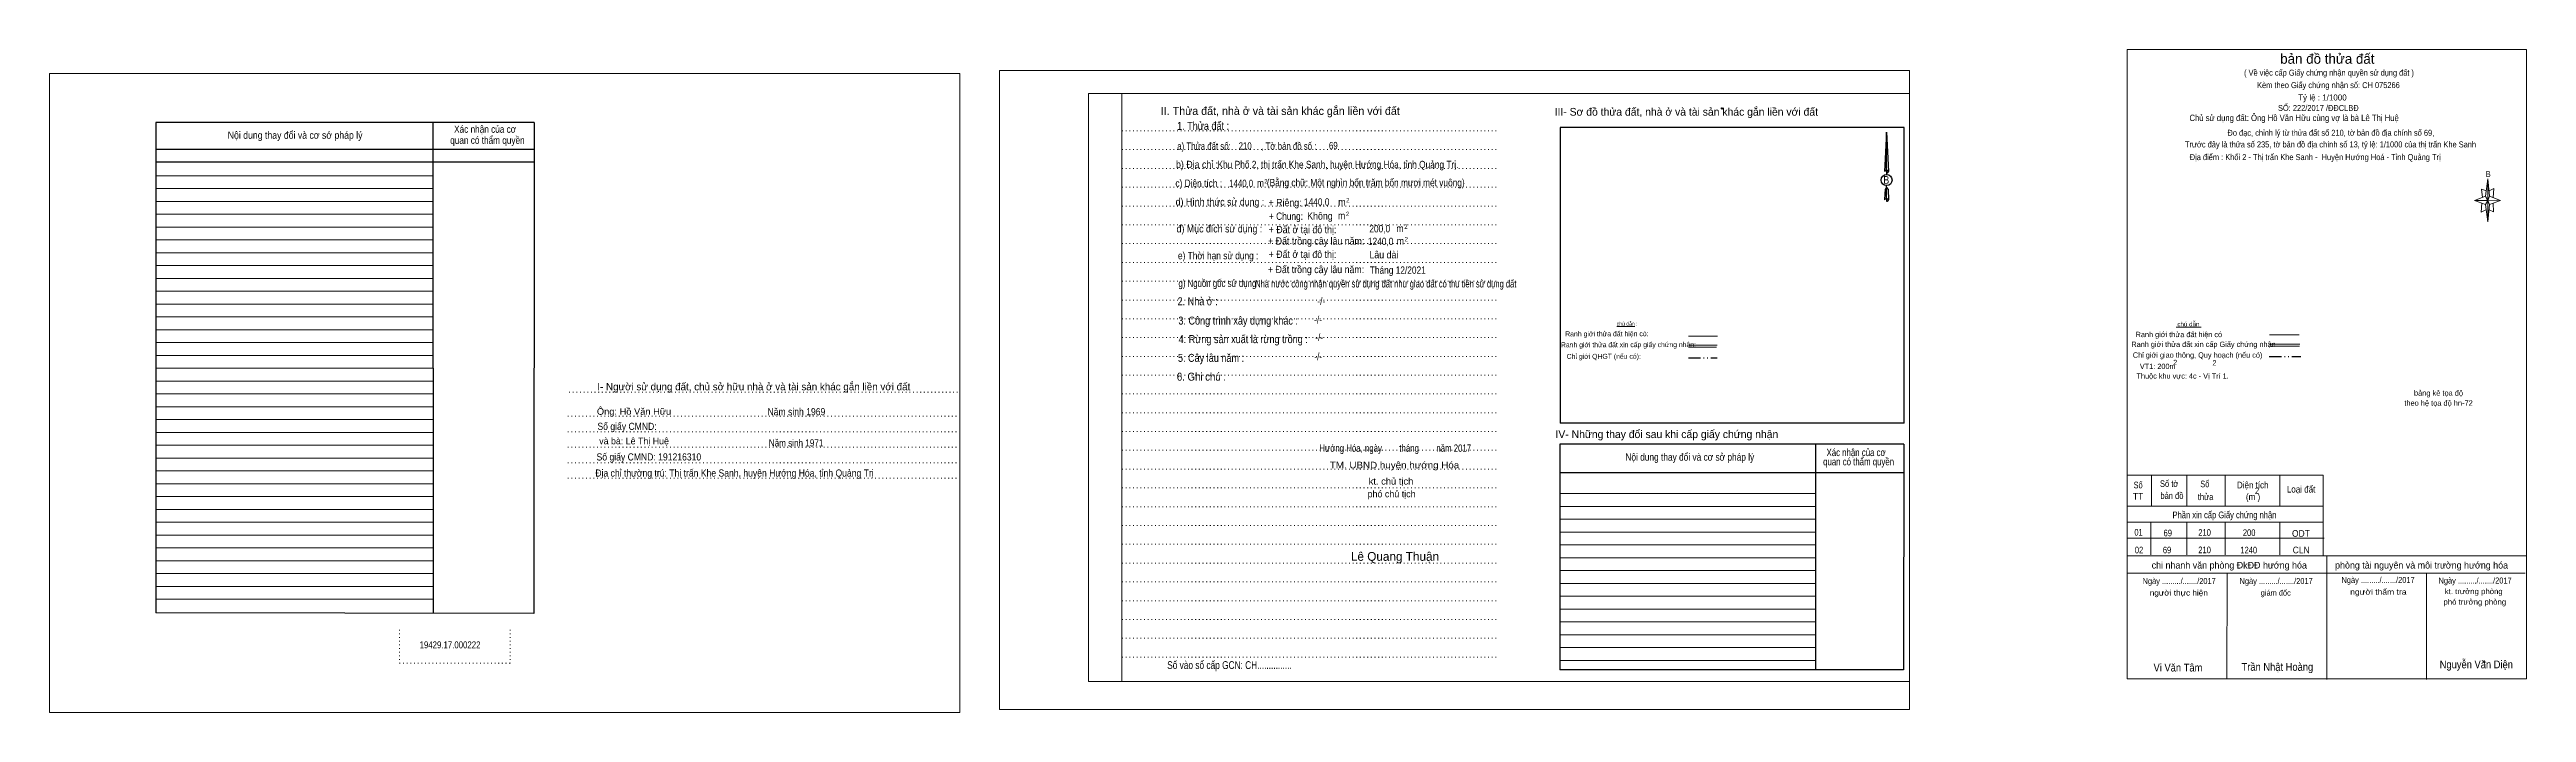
# Model space of a CAD drawing. Header units: metres. Extents: x 549272 to 551461, y 1838244 to 1839012.
# Drawn here: x 549272 to 550389, y 1838706 to 1839005 of the extents above; entities that cross this region are included whole.
import ezdxf
from ezdxf.enums import TextEntityAlignment as Align

# ---------------------------------------------------------------- set-up
doc = ezdxf.new("R2010")
doc.units = ezdxf.units.M
doc.header["$LTSCALE"] = 1.1
doc.header["$PDMODE"] = 32
doc.header["$PDSIZE"] = 0.55
doc.linetypes.add('DASH_DOUBLE_DOT', pattern=[9.2, 5, -1.2, 0.3, -1.2, 0.3, -1.2])
doc.linetypes.add('DOTTED', pattern=[1.5, 0.3, -1.2])
for name, color, linetype, lineweight in [('1', 7, 'DOTTED', 13), ('15', 7, 'Continuous', 13), ('18', 7, 'Continuous', 25), ('2', 7, 'Continuous', 25), ('28', 7, 'Continuous', 25), ('5', 7, 'Continuous', 13), ('55', 7, 'DASH_DOUBLE_DOT', 25), ('62', 7, 'Continuous', 13)]:
    doc.layers.add(name, color=color, linetype=linetype, lineweight=lineweight)

msp = doc.modelspace()

# ---------------------------------------------------------------- linework, layer by layer
at = {"layer": '1', "linetype": 'Continuous'}
for p, q in [((549740.47, 1838984.79), (550110.67, 1838984.79)), ((549740.47, 1838984.79), (549740.47, 1838719.79)), ((550110.67, 1838984.79), (550110.67, 1838717.57)), ((549740.47, 1838719.79), (550110.67, 1838719.79))]:
    msp.add_line(p, q, dxfattribs=at)
at = {"layer": '1'}
for p, q in [((549755.47, 1838984.79), (549755.47, 1838719.79)), ((549755.47, 1838984.79), (549755.47, 1838719.79)), ((549755.63, 1838967.97), (549924.71, 1838967.97)), ((549755.63, 1838959.51), (549924.71, 1838959.51)), ((549755.63, 1838951.05), (549924.71, 1838951.05)), ((549755.63, 1838942.57), (549924.71, 1838942.57)), ((549755.63, 1838934.09), (549924.71, 1838934.09)), ((549755.63, 1838925.61), (549924.71, 1838925.61)), ((549755.63, 1838917.15), (549924.71, 1838917.15)), ((549755.63, 1838908.69), (549924.71, 1838908.69)), ((549755.63, 1838900.21), (549924.71, 1838900.21)), ((549755.63, 1838891.73), (549924.71, 1838891.73)), ((549755.63, 1838883.27), (549924.71, 1838883.27)), ((549755.63, 1838874.81), (549924.71, 1838874.81)), ((549755.63, 1838866.33), (549924.71, 1838866.33)), ((549755.63, 1838857.85), (549924.71, 1838857.85)), ((549506.23, 1838850.17), (549682.35, 1838850.17)), ((549755.63, 1838849.37), (549924.71, 1838849.37)), ((549505.65, 1838839.37), (549681.75, 1838839.37)), ((549505.65, 1838832.37), (549681.75, 1838832.37)), ((549755.63, 1838840.91), (549924.71, 1838840.91)), ((549755.63, 1838832.43), (549924.71, 1838832.43)), ((549505.65, 1838825.37), (549681.75, 1838825.37)), ((549755.63, 1838823.97), (549924.71, 1838823.97)), ((549505.65, 1838818.37), (549681.75, 1838818.37)), ((549505.65, 1838811.37), (549681.75, 1838811.37)), ((549755.63, 1838815.51), (549924.71, 1838815.51)), ((549755.63, 1838807.03), (549924.71, 1838807.03)), ((549755.63, 1838798.53), (549924.71, 1838798.53)), ((549755.63, 1838790.09), (549924.71, 1838790.09)), ((549755.63, 1838781.63), (549924.71, 1838781.63)), ((549755.63, 1838773.13), (549924.71, 1838773.13)), ((549755.63, 1838764.65), (549924.71, 1838764.65)), ((549755.63, 1838756.19), (549924.71, 1838756.19)), ((549429.79, 1838743.09), (549429.79, 1838728.09)), ((549479.75, 1838743.09), (549479.75, 1838728.09)), ((549755.63, 1838747.73), (549924.71, 1838747.73)), ((549755.63, 1838739.25), (549924.71, 1838739.25)), ((549755.63, 1838730.77), (549924.71, 1838730.77)), ((549429.79, 1838728.09), (549479.75, 1838728.09))]:
    msp.add_line(p, q, dxfattribs=at)
at = {"layer": '1', "linetype": 'Continuous'}
for points in [[(549271.97, 1838705.81), (549682.37, 1838705.81), (549682.37, 1838993.81), (549271.97, 1838993.81)], [(549271.97, 1838705.81), (549682.37, 1838705.81), (549682.37, 1838993.81), (549271.97, 1838993.81)], [(549700.27, 1838707.19), (550110.67, 1838707.19), (550110.67, 1838995.19), (549700.27, 1838995.19)]]:
    msp.add_lwpolyline(points, close=True, dxfattribs=at)
at = {"layer": '15'}
for p, q in [((549444.83, 1838947.73), (549319.95, 1838947.73)), ((549444.83, 1838941.95), (549319.95, 1838941.95)), ((549444.83, 1838941.95), (549319.97, 1838941.95)), ((549444.83, 1838936.17), (549319.97, 1838936.17)), ((549444.83, 1838930.37), (549319.97, 1838930.37)), ((549444.83, 1838924.61), (549319.97, 1838924.61)), ((549444.83, 1838918.81), (549319.97, 1838918.81)), ((549444.83, 1838913.03), (549319.97, 1838913.03)), ((549444.85, 1838907.25), (549319.97, 1838907.25)), ((549444.85, 1838901.45), (549319.97, 1838901.45)), ((549444.85, 1838895.67), (549319.97, 1838895.67)), ((549444.87, 1838889.89), (549319.97, 1838889.89)), ((549444.87, 1838884.09), (549319.97, 1838884.09)), ((549444.87, 1838878.33), (549319.97, 1838878.33)), ((549978.69, 1838879.77), (549986.83, 1838879.73)), ((550011.08, 1838875.43), (550024.08, 1838875.43)), ((550230.95, 1838879.44), (550242.13, 1838879.44)), ((550272.96, 1838876.03), (550286.42, 1838876.03)), ((549444.87, 1838872.53), (549319.97, 1838872.53)), ((549444.87, 1838866.75), (549319.97, 1838866.75)), ((550011.16, 1838871.35), (550023.96, 1838871.35)), ((550011.2, 1838870.49), (550023.68, 1838870.49)), ((550011.2, 1838870.49), (550023.68, 1838870.49)), ((550273, 1838870.91), (550286.58, 1838870.91)), ((550273.12, 1838871.83), (550286.7, 1838871.83)), ((549444.87, 1838860.97), (549319.97, 1838860.97)), ((549444.87, 1838855.17), (549319.97, 1838855.17)), ((549444.87, 1838849.39), (549319.97, 1838849.39)), ((549444.87, 1838843.61), (549319.97, 1838843.61)), ((549444.87, 1838837.81), (549319.97, 1838837.81)), ((549444.87, 1838832.03), (549319.97, 1838832.03)), ((549444.89, 1838826.25), (549319.97, 1838826.25)), ((549444.89, 1838820.45), (549319.97, 1838820.45)), ((549444.89, 1838814.69), (549319.97, 1838814.69)), ((549444.89, 1838808.89), (549319.97, 1838808.89)), ((550208.87, 1838812.83), (550297.27, 1838812.83)), ((550219.77, 1838812.83), (550219.77, 1838798.83)), ((550235.77, 1838812.83), (550235.77, 1838798.83)), ((550253.05, 1838812.83), (550253.05, 1838799.13)), ((550277.65, 1838812.83), (550277.65, 1838798.83)), ((550297.27, 1838812.83), (550297.27, 1838776.43)), ((549444.91, 1838803.11), (549319.97, 1838803.11)), ((549444.91, 1838797.33), (549319.97, 1838797.33)), ((550068.21, 1838804.49), (549953.07, 1838804.49)), ((550068.23, 1838798.71), (549953.07, 1838798.71)), ((550208.87, 1838798.83), (550297.25, 1838798.83)), ((549444.91, 1838791.53), (549319.97, 1838791.53)), ((550068.23, 1838792.93), (549953.07, 1838792.93)), ((550068.23, 1838787.13), (549953.07, 1838787.13)), ((550208.87, 1838791.63), (550297.25, 1838791.63)), ((550219.45, 1838791.63), (550219.45, 1838776.83)), ((550235.77, 1838791.63), (550235.77, 1838776.83)), ((550253.05, 1838791.63), (550253.05, 1838776.83)), ((550277.65, 1838791.63), (550277.65, 1838776.83)), ((549444.91, 1838785.75), (549319.97, 1838785.75)), ((549444.91, 1838779.97), (549319.97, 1838779.97)), ((550068.23, 1838781.37), (549953.07, 1838781.37)), ((550068.25, 1838775.57), (549953.07, 1838775.57)), ((550208.87, 1838784.43), (550297.65, 1838784.43)), ((550208.87, 1838776.43), (550388.87, 1838776.43)), ((550298.81, 1838720.73), (550298.85, 1838776.49)), ((549444.91, 1838774.17), (549319.97, 1838774.17)), ((549444.91, 1838768.41), (549319.97, 1838768.41)), ((550068.27, 1838769.79), (549953.07, 1838769.79)), ((550068.27, 1838764.01), (549953.07, 1838764.01)), ((550208.69, 1838768.53), (550388.29, 1838768.53)), ((550253.81, 1838720.77), (550253.85, 1838768.53)), ((550343.81, 1838720.69), (550343.85, 1838768.53)), ((549444.91, 1838762.61), (549319.97, 1838762.61)), ((549444.91, 1838756.83), (549319.97, 1838756.83)), ((550068.27, 1838758.21), (549953.07, 1838758.21)), ((550068.27, 1838752.43), (549953.07, 1838752.43)), ((550068.29, 1838746.65), (549953.07, 1838746.65)), ((550068.29, 1838740.85), (549953.07, 1838740.85)), ((550068.31, 1838735.09), (549953.07, 1838735.09)), ((550068.31, 1838729.29), (549953.07, 1838729.29))]:
    msp.add_line(p, q, dxfattribs=at)
for points in [[(549271.97, 1838993.81), (549682.37, 1838993.81), (549682.37, 1838705.81), (549271.97, 1838705.81)], [(549755.47, 1838984.79), (550110.67, 1838984.79), (550110.67, 1838719.79), (549755.47, 1838719.79)]]:
    msp.add_lwpolyline(points, close=True, dxfattribs=at)
msp.add_point((550369.92, 1838728.46), dxfattribs=at)
at = {"layer": '18'}
for p, q in [((550100.29, 1838967.39), (550101.23, 1838949.69)), ((550100.29, 1838967.39), (550101.23, 1838949.69)), ((550100.29, 1838967.39), (550101.23, 1838949.69)), ((550099.53, 1838952.47), (550099.39, 1838949.73)), ((550100.29, 1838950.29), (550100.29, 1838949.61)), ((550100.29, 1838949.61), (550100.29, 1838949.09)), ((550100.29, 1838949.09), (550100.29, 1838948.41)), ((550100.29, 1838949.09), (550100.29, 1838948.41)), ((550100.29, 1838949.09), (550100.29, 1838948.41)), ((550100.29, 1838942.47), (550100.29, 1838943.27)), ((550100.29, 1838942.47), (550100.29, 1838943.27)), ((550100.29, 1838942.47), (550100.29, 1838943.27)), ((550100.29, 1838942.47), (550100.99, 1838941.49)), ((550100.29, 1838942.47), (550100.99, 1838941.49)), ((550100.29, 1838942.47), (550100.99, 1838941.49)), ((550101.23, 1838949.69), (550101.23, 1838949.73)), ((550100.29, 1838937.47), (550100.29, 1838936.79)), ((550100.29, 1838936.79), (550100.29, 1838936.27)), ((550100.99, 1838941.49), (550101.23, 1838936.87)), ((550100.99, 1838941.49), (550101.23, 1838936.87)), ((550100.99, 1838941.49), (550101.23, 1838936.87)), ((550101.23, 1838936.87), (550101.23, 1838936.89))]:
    msp.add_line(p, q, dxfattribs=at)
for points in [[(550100.29, 1838950.29), (550100.29, 1838967.39), (550099.53, 1838952.47)], [(550100.29, 1838937.47), (550100.29, 1838942.47), (550099.63, 1838941.49), (550099.53, 1838939.61), (550099.39, 1838936.89)]]:
    msp.add_lwpolyline(points, dxfattribs=at)
msp.add_ellipse((550100.327, 1838945.789), major_axis=(0, 2.516), ratio=0.983453, dxfattribs=at)
for centre, start_param, end_param in [((550100.328, 1838949.666), 1.57079633, 3.07445202), ((550100.328, 1838949.666), 0.06714063, 1.57079633), ((550100.328, 1838949.666), 4.71238898, 6.28318531), ((550100.328, 1838936.825), 2.49106941, 3.07427841), ((550100.328, 1838936.825), 1.57079633, 2.49106941), ((550100.328, 1838936.825), 0.06714063, 1.57079633), ((550100.328, 1838936.825), 4.71238898, 6.28318531)]:
    msp.add_ellipse(centre, major_axis=(0.907, 0), ratio=0.655448, start_param=start_param, end_param=end_param, dxfattribs=at)
at = {"layer": '2'}
for p, q in [((549490.51, 1838971.73), (549319.97, 1838971.73)), ((549319.97, 1838971.73), (549319.97, 1838750.69)), ((549444.83, 1838971.73), (549444.89, 1838750.51)), ((549490.51, 1838959.65), (549320.19, 1838959.65)), ((549490.51, 1838953.87), (549320.19, 1838953.87))]:
    msp.add_line(p, q, dxfattribs=at)
msp.add_lwpolyline([(549490.51, 1838971.73), (549490.41, 1838750.45), (549319.97, 1838750.69)], dxfattribs=at)
at = {"layer": '28'}
for p, q in [((549953.21, 1838969.45), (549953.21, 1838836.17)), ((550108.27, 1838836.17), (549953.21, 1838836.17)), ((550068.23, 1838826.77), (550068.31, 1838725.01)), ((550108.11, 1838826.77), (550108.03, 1838725.01)), ((550108.09, 1838813.85), (549953.07, 1838813.85)), ((550108.03, 1838725.01), (549953.07, 1838725.01))]:
    msp.add_line(p, q, dxfattribs=at)
for points in [[(550108.27, 1838836.17), (550108.27, 1838969.45), (549953.21, 1838969.45)], [(550108.11, 1838826.77), (549953.07, 1838826.77), (549953.07, 1838725.01)]]:
    msp.add_lwpolyline(points, dxfattribs=at)
msp.add_point((550026.15, 1838978.09), dxfattribs=at)
at = {"layer": '5'}
msp.add_lwpolyline([(550208.87, 1839004.63), (550388.87, 1839004.63), (550388.87, 1838721.03), (550208.87, 1838721.03)], close=True, dxfattribs=at)
at = {"layer": '55'}
msp.add_line((550011, 1838865.71), (550024, 1838865.71), dxfattribs=at)
at = {"layer": '62'}
for p, q in [((550370.41, 1838938.55), (550371.41, 1838946.35)), ((550370.41, 1838934.75), (550365.41, 1838936.55)), ((550372.21, 1838934.75), (550371.41, 1838926.95)), ((550374.01, 1838931.55), (550372.01, 1838932.35)), ((550372.21, 1838938.55), (550377.21, 1838936.55)), ((550373.81, 1838935.35), (550374.01, 1838931.55))]:
    msp.add_line(p, q, dxfattribs=at)
at = {"layer": '62', "linetype": 'DASH_DOUBLE_DOT', "lineweight": 25}
msp.add_line((550272.88, 1838866.19), (550287.06, 1838866.19), dxfattribs=at)
at = {"layer": '62'}
for points in [[(550371.41, 1838946.35), (550372.21, 1838938.55), (550371.41, 1838936.55)], [(550371.41, 1838936.55), (550365.41, 1838936.55), (550370.41, 1838938.55), (550372.21, 1838934.75), (550377.21, 1838936.55), (550371.41, 1838936.75)], [(550371.41, 1838936.55), (550371.41, 1838926.95), (550370.41, 1838934.75)]]:
    msp.add_lwpolyline(points, close=True, dxfattribs=at)
for points in [[(550371.41, 1838936.55), (550370.41, 1838938.55), (550365.41, 1838936.55)], [(550368.81, 1838935.35), (550368.41, 1838931.35), (550370.61, 1838932.35)], [(550370.81, 1838940.95), (550368.61, 1838941.75), (550369.01, 1838937.95)], [(550371.41, 1838936.55), (550372.21, 1838934.75), (550377.21, 1838936.55)], [(550372.01, 1838940.95), (550374.21, 1838941.95), (550373.81, 1838937.95)]]:
    msp.add_lwpolyline(points, dxfattribs=at)

# ---------------------------------------------------------------- texts
at = {"layer": '18'}
for s, height, p in [('II. Thửa đất, nhà ở và tài sản khác gắn liền với đất', 3.6, (549826.95, 1838975.17)), ('phó chủ tịch', 3, (549877.13, 1838802.81)), ('Lê Quang Thuận', 3.96, (549878.665, 1838774.17))]:
    msp.add_text(s, height=height, dxfattribs=at).set_placement(p, align=Align.CENTER)
for s, height, width, p in [('1. Thửa đất :', 3.6, 0.85, (549792.125, 1838968.43)), ('b) Địa chỉ : ', 3.3, 0.9, (549789.97, 1838951.19)), ('a) Thửa đất số:              , Tờ bản đồ số : ', 3.3, 0.8, (549812.345, 1838959.45)), ('Khu Phố 2, thị trấn Khe Sanh, huyện Hướng Hóa, tỉnh Quảng Trị.', 3.3, 0.85, (549852.955, 1838951.17)), ('210', 3.3, 0.8, (549811.115, 1838959.53)), ('69', 3.3, 0.8, (549850.855, 1838959.69)), ('c) Diện tích :                                                   ', 3.3, 0.85, (549816.74, 1838942.73)), ('1440,0', 3.3, 0.8, (549809.29, 1838942.65)), (' m', 3.3, 0.85, (549817.485, 1838942.81)), ('2', 2, 0.75, (549820.485, 1838944.25)), ('(Bằng chữ: Một nghìn bốn trăm bốn mươi mét vuông)', 3.3, 0.85, (549865.495, 1838943.01)), ('B', 3.456, 0.85, (550100.205, 1838944.13)), ('d) Hình thức sử dụng :', 3.3, 0.9, (549799.745, 1838934.33)), ('+ Riêng: ', 3.3, 0.9, (549829.66, 1838934.01)), ('       + Chung:', 3.3, 0.85, (549825.87, 1838927.87)), ('1440,0', 3.3, 0.85, (549843.365, 1838934.29)), ('Không', 3.3, 0.9, (549844.83, 1838927.97)), (' m', 3.3, 0.9, (549854.165, 1838934.29)), ('2', 2, 0.8, (549857.26, 1838929.53)), ('2', 2, 0.8, (549857.4, 1838935.71)), ('đ) Mục đích sử dụng :', 3.3, 0.9, (549799.505, 1838922.19)), ('+ Đất trồng cây lâu năm:', 3.3, 0.9, (549843.14, 1838916.69)), ('+ Đất ở tại đô thị:', 3.3, 0.9, (549836.985, 1838921.83)), (' m', 3.3, 0.9, (549854.045, 1838928.09)), ('200,0', 3.3, 0.85, (549871.795, 1838922.23)), (' m', 3.3, 0.9, (549880.345, 1838922.33)), ('2', 2, 0.8, (549883.58, 1838923.75)), ('2', 2, 0.8, (549883.76, 1838918.14)), ('e) Thời hạn sử dụng :', 3.3, 0.85, (549798.93, 1838910.09)), ('+ Đất ở tại đô thị:', 3.3, 0.9, (549836.965, 1838910.69)), ('1240,0', 3.3, 0.85, (549872.185, 1838916.5)), ('Lâu dài', 3.3, 0.9, (549873.66, 1838910.49)), (' m', 3.3, 0.9, (549880.525, 1838916.72)), ('g) Nguồn gốc sử dụng :', 3.3, 0.8, (549799.565, 1838897.61)), ('Nhà nước công nhận quyền sử dụng đất như giao đất có thu tiền sử dụng đất', 3.3, 0.75, (549874.505, 1838897.39)), ('+ Đất trồng cây lâu năm:', 3.3, 0.9, (549843.08, 1838903.85)), ('Tháng 12/2021', 3.3, 0.85, (549879.93, 1838903.55)), ('2. Nhà ở :', 3.6, 0.85, (549789.705, 1838889.35)), ('3. Công trình xây dựng khác :', 3.6, 0.85, (549807.95, 1838880.65)), ('4. Rừng sản xuất là rừng trồng :', 3.6, 0.85, (549810.225, 1838872.29)), ('5. Cây lâu năm :', 3.6, 0.85, (549795.7, 1838863.85)), ('6. Ghi chú :', 3.6, 0.9, (549791.385, 1838855.37)), ('Hướng Hóa, ngày        tháng        năm 2017', 3.3, 0.8, (549878.775, 1838823.31)), ('TM. UBND huyện hướng Hóa', 3, 1.1, (549878.465, 1838815.83)), ('kt. chủ tịch', 3, 1.05, (549876.87, 1838808.53)), ('19429.17.000222', 3.1, 0.85, (549452.565, 1838734.73)), ('Số vào sổ cấp GCN: CH...............', 3.5, 0.8, (549804.03, 1838725.41))]:
    msp.add_text(s, height=height, dxfattribs=dict(at, width=width)).set_placement(p, align=Align.CENTER)
at = {"layer": '2'}
for s, width, p in [('Nội dung thay đổi và cơ sở pháp lý', 0.9, (549382.71, 1838964.41)), ('Nội dung thay đổi và cơ sở pháp lý', 0.9, (549382.71, 1838964.41)), (' quan có thẩm quyền', 0.85, (549468.91, 1838962.13)), (' quan có thẩm quyền', 0.85, (549468.91, 1838962.13)), ('Xác nhận của cơ', 0.85, (549468.385, 1838967.11)), ('Xác nhận của cơ', 0.85, (549468.385, 1838967.11))]:
    msp.add_text(s, height=3.261, dxfattribs=dict(at, width=width)).set_placement(p, align=Align.CENTER)
at = {"layer": '28'}
for s, height, p in [('III- Sơ đồ thửa đất, nhà ở và tài sản khác gắn liền với đất', 3.5, (550010.04, 1838974.81)), ('I- Người sử dụng đất, chủ sở hữu nhà ở và tài sản khác gắn liền với đất', 3.306, (549589.53, 1838851.01)), ('IV- Những thay đổi sau khi cấp giấy chứng nhận', 3.5, (550001.26, 1838829.49)), ('và bà: Lê Thị Huệ', 2.98, (549535.55, 1838826.67))]:
    msp.add_text(s, height=height, dxfattribs=at).set_placement(p, align=Align.CENTER)
for s, height, width, p in [('-/-', 3.3, 0.85, (549845.445, 1838889.55)), ('-/-', 3.3, 0.85, (549843.965, 1838881.17)), ('-/-', 3.3, 0.85, (549844.485, 1838873.29)), ('-/-', 3.3, 0.85, (549844.065, 1838864.63)), ('Ông: Hồ Văn Hữu', 2.98, 1.05, (549535.53, 1838839.99)), ('Năm sinh 1969', 3.22, 0.9, (549608.75, 1838839.77)), ('Số giấy CMND: ', 3.22, 0.9, (549532.92, 1838833.17)), ('Số giấy CMND: 191216310', 3.22, 0.9, (549542.225, 1838819.39)), ('Năm sinh 1971', 3.22, 0.85, (549608.595, 1838825.71)), ('Nội dung thay đổi và cơ sở pháp lý', 3.3, 0.85, (550011.61, 1838819.29)), (' quan có thẩm quyền', 3.3, 0.8, (550087.22, 1838817.21)), ('Xác nhận của cơ', 3.3, 0.8, (550086.59, 1838821.37)), ('Địa chỉ thường trú: Thị trấn Khe Sanh, huyện Hướng Hóa, tỉnh Quảng Trị', 3.22, 0.9, (549580.84, 1838812.13))]:
    msp.add_text(s, height=height, dxfattribs=dict(at, width=width)).set_placement(p, align=Align.CENTER)
at = {"layer": '55', "width": 0.9}
for s, height, p in [('Ranh giới thửa đất hiện có:', 2.26, (549974.213, 1838875.365)), ('Ranh giới thửa đất xin cấp giấy chứng nhận:', 2.24, (549983.948, 1838870.467)), ('Chỉ giới QHGT (nếu có):', 2.25, (549972.813, 1838865.212))]:
    msp.add_text(s, height=height, rotation=0.127, dxfattribs=at).set_placement(p, align=Align.CENTER)
at = {"layer": '55'}
msp.add_text('chú dẫn :', height=1.665, rotation=359.976, dxfattribs=at).set_placement((549983.335, 1838880.208), align=Align.CENTER)
at = {"layer": '62'}
for s, height, p in [('bản đồ thửa đất', 4.5, (550299.09, 1838998.23)), ('Tỷ lệ : 1/1000', 2.7, (550296.875, 1838981.67)), ('theo hệ tọa độ hn-72', 2.5, (550349.22, 1838844.03)), ('bảng kê tọa độ', 2.5, (550349.215, 1838848.55)), ('chi nhanh văn phòng ĐkĐĐ hướng hóa', 3, (550254.865, 1838770.69)), ('phòng tài nguyên và môi trường hướng hóa', 3, (550341.57, 1838770.69)), ('giám đốc', 2.5, (550275.83, 1838758.49))]:
    msp.add_text(s, height=height, dxfattribs=at).set_placement(p, align=Align.CENTER)
for s, height, width, p in [('( Về việc cấp Giấy chứng nhận quyền sử dụng đất )', 2.7, 0.85, (550299.825, 1838992.83)), ('Kèm theo Giấy chứng nhận số: CH 075266', 2.7, 0.9, (550299.575, 1838987.25)), ('SỐ: 222/2017 /ĐĐCLBĐ', 2.7, 0.9, (550295.01, 1838976.95)), ('Đo đạc, chỉnh lý từ thửa đất số 210, tờ bản đồ địa chính số 69,', 2.7, 0.9, (550300.67, 1838965.76)), ('Trước đây là thửa số 235, tờ bản đồ địa chính số 13, tỷ lệ: 1/1000 của thị trấn Khe Sanh', 2.7, 0.9, (550300.52, 1838960.51)), ('Địa điểm : Khối 2 - Thị trấn Khe Sanh -  Huyện Hướng Hoá - Tỉnh Quảng Trị ', 2.7, 0.9, (550294.07, 1838954.79)), ('B', 2.755, 0.8, (550371.615, 1838947.15)), ('Ranh giới thửa đất hiện có ', 2.4, 0.9, (550232.59, 1838874.99)), ('chú dẫn', 2, 1.05, (550236.44, 1838879.88)), ('Ranh giới thửa đất xin cấp Giấy chứng nhận', 2.4, 0.9, (550243.245, 1838870.57)), ('Chỉ giới giao thông, Quy hoạch (nếu có)', 2.4, 0.9, (550240.575, 1838865.71)), ('VT1: 200m  ', 2.4, 0.9, (550223.515, 1838860.61)), ('Thuộc khu vực: 4c - Vị Trí 1.', 2.4, 0.9, (550233.83, 1838856.28)), ('Số', 3, 0.8, (550213.75, 1838806.83)), ('Số tờ', 3, 0.85, (550227.755, 1838807.43)), ('Số', 3, 0.8, (550243.83, 1838807.33)), ('Diện tích', 3, 0.9, (550265.44, 1838806.83)), ('TT', 3, 0.95, (550213.745, 1838801.73)), ('bản đồ', 3, 0.85, (550229.005, 1838802.03)), ('thửa', 3, 0.85, (550244.175, 1838801.53)), ('(m )', 3, 0.9, (550265.585, 1838801.53)), ('2', 3, 0.85, (550267.38, 1838804.23)), ('Loại đất', 3, 0.9, (550287.255, 1838804.93)), ('01', 3, 0.8, (550213.94, 1838785.53)), ('69', 3, 0.85, (550227.13, 1838785.23)), ('Phần xin cấp Giấy chứng nhận', 3, 0.85, (550252.69, 1838793.37)), ('210', 3, 0.85, (550243.73, 1838785.43)), ('200', 3, 0.85, (550263.83, 1838785.33)), ('ODT', 3, 0.95, (550287.16, 1838785.01)), ('02', 3, 0.85, (550214.165, 1838777.53)), ('69', 3, 0.85, (550226.8, 1838777.54)), ('210', 3, 0.85, (550243.73, 1838777.59)), ('1240', 3, 0.85, (550263.625, 1838777.49)), ('CLN', 3, 0.95, (550287.28, 1838777.53)), ('Ngày ........./......./2017', 2.7, 0.9, (550232.27, 1838763.69)), ('Ngày ........./......./2017', 2.7, 0.9, (550275.99, 1838763.69)), ('Ngày ........./......./2017', 2.7, 0.9, (550321.95, 1838764.19)), ('Ngày ........./......./2017', 2.7, 0.9, (550365.71, 1838763.93)), ('người thực hiện', 2.5, 1.1, (550232.11, 1838758.49)), ('người thẩm tra', 2.5, 1.15, (550322.09, 1838758.89)), ('phó trưởng phòng', 2.5, 1.05, (550365.575, 1838754.37)), ('kt. trưởng phòng', 2.5, 1.05, (550365.09, 1838759.15)), ('Vi Văn Tâm', 3.5, 0.9, (550231.725, 1838724.27)), ('Trần Nhật Hoàng', 3.5, 0.9, (550276.55, 1838724.59)), ('Nguyễn Văn Diện', 3.5, 0.9, (550366.255, 1838725.71))]:
    msp.add_text(s, height=height, dxfattribs=dict(at, width=width)).set_placement(p, align=Align.CENTER)
at = {"layer": '62', "width": 0.9}
msp.add_text('Chủ sử dụng đất: Ông Hồ Văn Hữu cùng vợ là bà Lê Thị Huệ', height=2.88, dxfattribs=at).set_placement((550236.91, 1838972.39))
at = {"layer": '62', "width": 0.85}
for p in [(550231.36, 1838862.37), (550249.09, 1838862.21)]:
    msp.add_text(' 2', height=2.4, dxfattribs=at).set_placement(p, align=Align.RIGHT)

doc.saveas('drawing.dxf')
